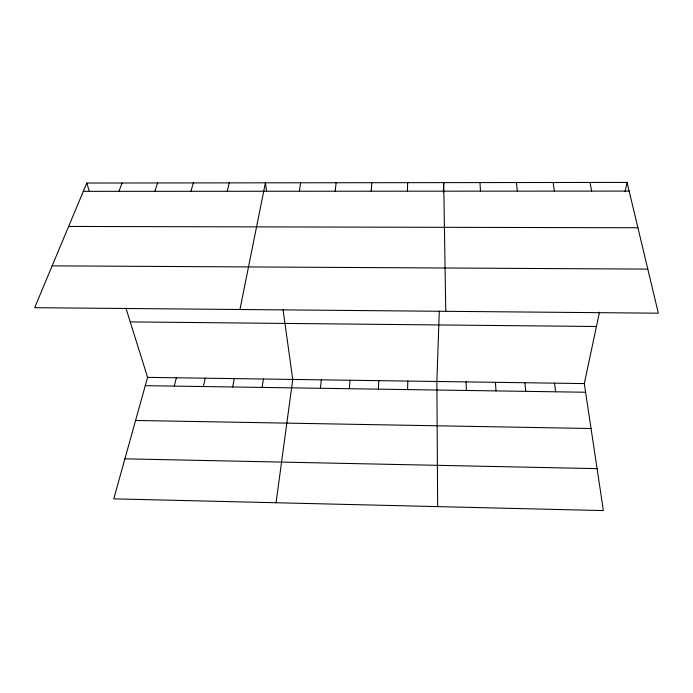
<?xml version="1.0" encoding="UTF-8"?>
<svg xmlns="http://www.w3.org/2000/svg" width="693" height="693" viewBox="0 0 693 693"><rect width="100%" height="100%" fill="white"/><g stroke="black" fill="none" stroke-linecap="round" stroke-linejoin="round"><path stroke-width="1.04" d="M407.597 389.587L407.787 381.072M407.415 191.19L407.649 182.675M439.293 311.14L436.876 381.488L437.647 506.609M443.381 192.143L443.711 182.631L445.764 311.322M378.404 389.154L378.837 380.656M371.179 191.207L371.794 182.709M349.341 388.721L350.008 380.249M320.409 388.288L321.309 379.833M335.161 191.225L336.131 182.753M276.057 502.746L292.749 379.426L283.056 309.762M299.333 191.242L300.667 182.796M262.067 387.413L263.444 379.01M232.666 386.98L234.277 378.595M239.951 309.502L265.402 182.839L266.562 191.173M125.892 308.038L147.583 377.364L113.756 498.856L603.378 510.585L584.294 383.584L599.48 312.188M625.103 191.692L627.078 182.415L86.781 183.039L34.65 307.692L658.35 313.193L627.078 182.415M203.395 386.538L205.249 378.179M227.217 191.277L229.27 182.874M174.264 386.105L176.351 377.772M190.93 191.294L193.347 182.917M154.851 191.311L157.623 182.961M118.971 191.329L122.098 183.004M83.307 191.346L629.149 191.077M68.624 226.446L637.924 227.763M52.148 265.852L647.808 269.109M130.223 321.899L596.439 326.498M147.583 377.364L584.294 383.584M145.261 385.672L585.594 392.247M135.585 420.452L591.042 428.508M124.896 458.835L597.071 468.641M86.781 183.039L89.354 191.268M589.986 182.458L591.666 191.095M553.109 182.502L554.391 191.121M554.539 383.16L555.587 391.796M516.432 182.545L517.333 191.138M524.922 382.744L525.718 391.346M495.443 382.319L495.989 390.904M479.972 182.588L480.483 191.155M466.094 381.904L466.389 390.462"/></g></svg>
